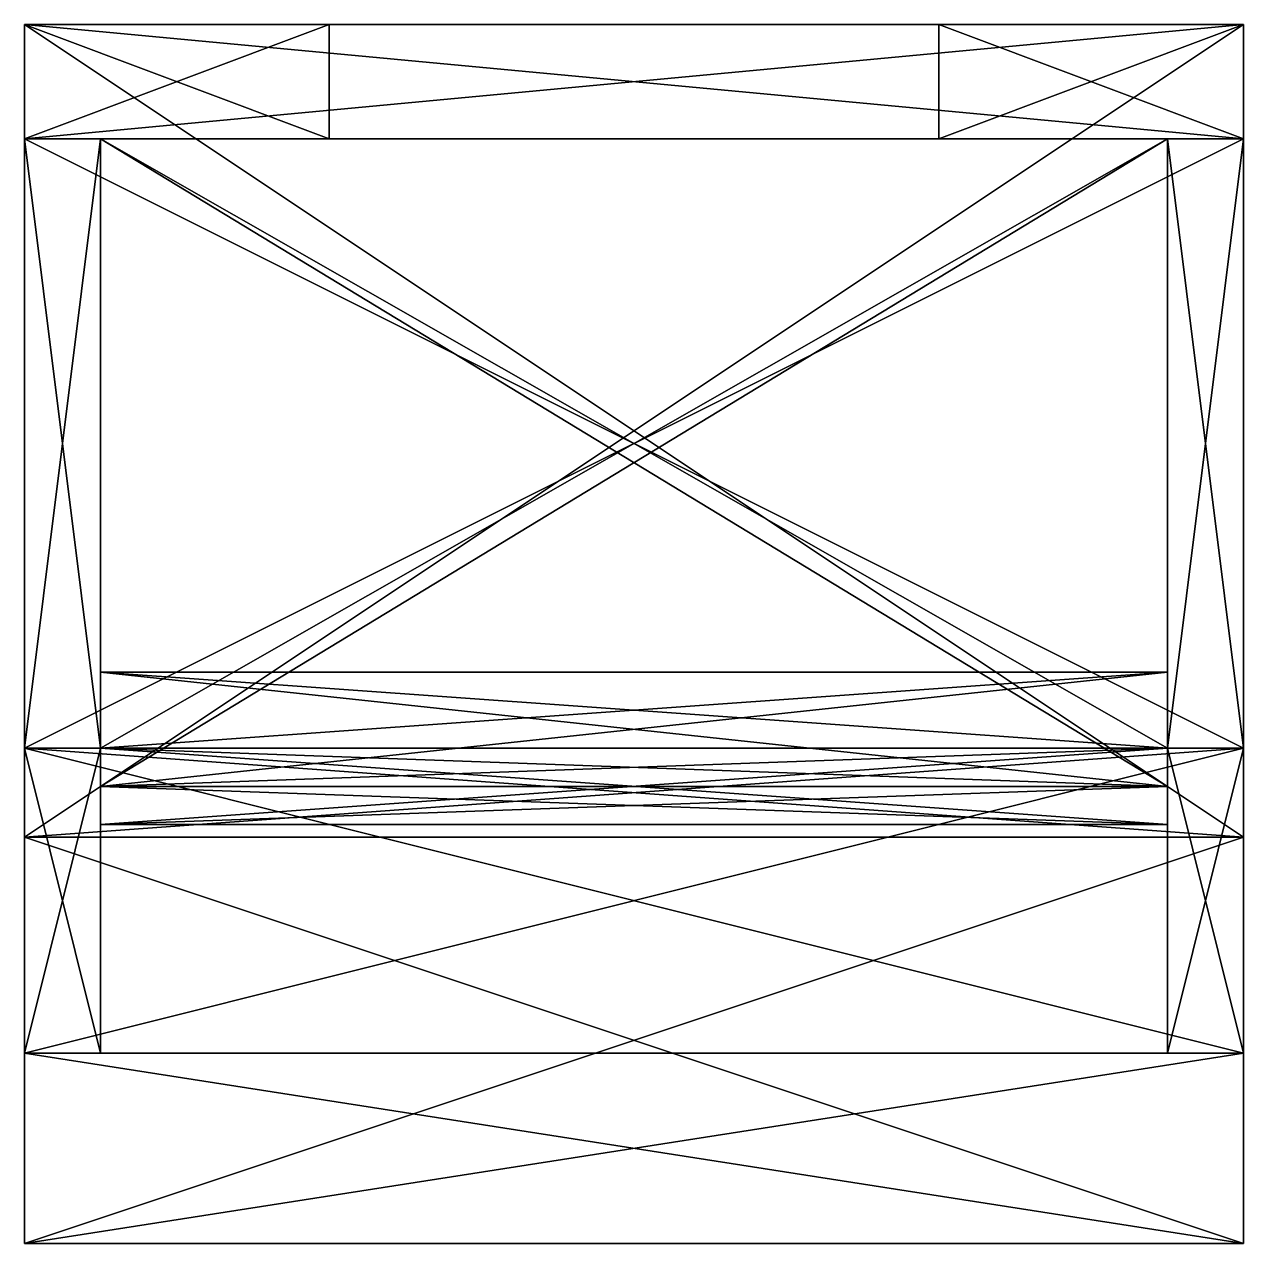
# Model space of a CAD drawing. Extents: x -576 to -320, y 64 to 320.
import ezdxf

# ---------------------------------------------------------------- set-up
doc = ezdxf.new("R2010")
doc.units = 0

msp = doc.modelspace()

# ---------------------------------------------------------------- meshes
at = {"layer": 'OBJECT000', "color": 50}
mesh = msp.add_polyface(dxfattribs=at)
corners = [(-320, 168, -96), (-320, 149.332458, -128), (-320, 64), (-320, 104), (-576, 149.332458, -128), (-576, 168, -96), (-576, 104), (-576, 64)]
mesh.append_faces([[corners[k] for k in face] for face in [(1, 3, 0), (5, 7, 4), (4, 0, 5), (6, 2, 7), (1, 7, 2), (5, 3, 6)]], dxfattribs={"vtx0": -1})
mesh.append_faces([[corners[k] for k in face] for face in [(1, 2, 3), (5, 6, 7), (4, 1, 0), (6, 3, 2), (1, 4, 7), (5, 0, 3)]], dxfattribs={"vtx2": -1})
at = {"layer": 'OBJECT001', "color": 50}
mesh = msp.add_polyface(dxfattribs=at)
corners = [(-320, 149.333008, 128), (-320, 168, 96), (-320, 104), (-320, 64), (-576, 64), (-576, 104), (-576, 168, 96), (-576, 149.333008, 128)]
mesh.append_faces([[corners[k] for k in face] for face in [(1, 3, 0), (5, 7, 4), (6, 0, 7), (4, 2, 5), (3, 7, 0), (5, 1, 6)]], dxfattribs={"vtx0": -1})
mesh.append_faces([[corners[k] for k in face] for face in [(1, 2, 3), (5, 6, 7), (6, 1, 0), (4, 3, 2), (3, 4, 7), (5, 2, 1)]], dxfattribs={"vtx2": -1})
at = {"layer": 'OBJECT002', "color": 50}
mesh = msp.add_polyface(dxfattribs=at)
corners = [(-320, 320, -128), (-320, 149.332764, -128), (-320, 168, -96), (-320, 296, -96), (-576, 149.332764, -128), (-576, 320, -128), (-576, 296, -96), (-576, 168, -96)]
mesh.append_faces([[corners[k] for k in face] for face in [(1, 3, 0), (5, 7, 4), (4, 0, 5), (6, 2, 7), (1, 7, 2), (5, 3, 6)]], dxfattribs={"vtx0": -1})
mesh.append_faces([[corners[k] for k in face] for face in [(1, 2, 3), (5, 6, 7), (4, 1, 0), (6, 3, 2), (1, 4, 7), (5, 0, 3)]], dxfattribs={"vtx2": -1})
at = {"layer": 'OBJECT003', "color": 50}
mesh = msp.add_polyface(dxfattribs=at)
corners = [(-576, 320, -128), (-576, 296, -96), (-320, 296, -96), (-320, 320, -128), (-576, 296, -64), (-576, 320, -64), (-320, 320, -64), (-320, 296, -64)]
mesh.append_faces([[corners[k] for k in face] for face in [(1, 3, 0), (5, 7, 4), (0, 4, 1), (2, 6, 3), (1, 7, 2), (3, 5, 0)]], dxfattribs={"vtx0": -1})
mesh.append_faces([[corners[k] for k in face] for face in [(1, 2, 3), (5, 6, 7), (0, 5, 4), (2, 7, 6), (1, 4, 7), (3, 6, 5)]], dxfattribs={"vtx2": -1})
at = {"layer": 'OBJECT004', "color": 50}
mesh = msp.add_polyface(dxfattribs=at)
corners = [(-576, 320, -64), (-576, 296, -64), (-512, 296, -64), (-512, 320, -64), (-576, 296, 64), (-576, 320, 64), (-512, 320, 64), (-512, 296, 64)]
mesh.append_faces([[corners[k] for k in face] for face in [(1, 3, 0), (5, 7, 4), (0, 4, 1), (2, 6, 3), (1, 7, 2), (3, 5, 0)]], dxfattribs={"vtx0": -1})
mesh.append_faces([[corners[k] for k in face] for face in [(1, 2, 3), (5, 6, 7), (0, 5, 4), (2, 7, 6), (1, 4, 7), (3, 6, 5)]], dxfattribs={"vtx2": -1})
at = {"layer": 'OBJECT005', "color": 50}
mesh = msp.add_polyface(dxfattribs=at)
corners = [(-384, 320, -64), (-384, 296, -64), (-320, 296, -64), (-320, 320, -64), (-384, 296, 64), (-384, 320, 64), (-320, 320, 64), (-320, 296, 64)]
mesh.append_faces([[corners[k] for k in face] for face in [(1, 3, 0), (5, 7, 4), (0, 4, 1), (2, 6, 3), (1, 7, 2), (3, 5, 0)]], dxfattribs={"vtx0": -1})
mesh.append_faces([[corners[k] for k in face] for face in [(1, 2, 3), (5, 6, 7), (0, 5, 4), (2, 7, 6), (1, 4, 7), (3, 6, 5)]], dxfattribs={"vtx2": -1})
at = {"layer": 'OBJECT006', "color": 50}
mesh = msp.add_polyface(dxfattribs=at)
corners = [(-576, 320, 64), (-576, 296, 64), (-320, 296, 64), (-320, 320, 64), (-320, 320, 128), (-320, 296, 96), (-576, 296, 96), (-576, 320, 128)]
mesh.append_faces([[corners[k] for k in face] for face in [(1, 3, 0), (5, 7, 4), (6, 0, 7), (2, 4, 3), (1, 5, 2), (3, 7, 0)]], dxfattribs={"vtx0": -1})
mesh.append_faces([[corners[k] for k in face] for face in [(1, 2, 3), (5, 6, 7), (6, 1, 0), (2, 5, 4), (1, 6, 5), (3, 4, 7)]], dxfattribs={"vtx2": -1})
at = {"layer": 'OBJECT007', "color": 50}
mesh = msp.add_polyface(dxfattribs=at)
corners = [(-320, 296, 96), (-320, 168, 96), (-320, 149.332764, 128), (-320, 320, 128), (-576, 168, 96), (-576, 296, 96), (-576, 320, 128), (-576, 149.332764, 128)]
mesh.append_faces([[corners[k] for k in face] for face in [(1, 3, 0), (5, 7, 4), (6, 2, 7), (4, 0, 5), (1, 7, 2), (5, 3, 6)]], dxfattribs={"vtx0": -1})
mesh.append_faces([[corners[k] for k in face] for face in [(1, 2, 3), (5, 6, 7), (6, 3, 2), (4, 1, 0), (1, 4, 7), (5, 0, 3)]], dxfattribs={"vtx2": -1})
at = {"layer": 'OBJECT008', "color": 50}
mesh = msp.add_polyface(dxfattribs=at)
corners = [(-336, 168, 96), (-336, 104), (-336, 168, -96), (-336, 296, -96), (-336, 296, 96), (-320, 296, -96), (-320, 168, -96), (-320, 104), (-320, 168, 96), (-320, 296, 96)]
mesh.append_faces([[corners[k] for k in face] for face in [(1, 4, 0), (6, 9, 5), (7, 0, 8), (6, 1, 7), (2, 5, 3), (4, 8, 0), (3, 9, 4)]], dxfattribs={"vtx0": -1})
mesh.append_faces([[corners[k] for k in face] for face in [(1, 3, 4), (6, 8, 9)]], dxfattribs={"vtx0": -1, "vtx2": -1})
mesh.append_faces([[corners[k] for k in face] for face in [(1, 2, 3), (6, 7, 8), (7, 1, 0), (6, 2, 1), (2, 6, 5), (4, 9, 8), (3, 5, 9)]], dxfattribs={"vtx2": -1})
at = {"layer": 'OBJECT009', "color": 50}
mesh = msp.add_polyface(dxfattribs=at)
corners = [(-560, 296, 72), (-560, 160, 72), (-336, 160, 72), (-336, 296, 72), (-560, 168, 80), (-560, 296, 80), (-336, 296, 80), (-336, 168, 80)]
mesh.append_faces([[corners[k] for k in face] for face in [(1, 3, 0), (5, 7, 4), (0, 4, 1), (2, 6, 3), (3, 5, 0), (1, 7, 2)]], dxfattribs={"vtx0": -1})
mesh.append_faces([[corners[k] for k in face] for face in [(1, 2, 3), (5, 6, 7), (0, 5, 4), (2, 7, 6), (3, 6, 5), (1, 4, 7)]], dxfattribs={"vtx2": -1})
at = {"layer": 'OBJECT010', "color": 50}
mesh = msp.add_polyface(dxfattribs=at)
corners = [(-560, 160, 72), (-560, 152, 72), (-336, 152, 72), (-336, 160, 72), (-560, 168, 96), (-560, 184, 96), (-336, 184, 96), (-336, 168, 96)]
mesh.append_faces([[corners[k] for k in face] for face in [(1, 3, 0), (5, 7, 4), (0, 4, 1), (2, 6, 3), (3, 5, 0), (1, 7, 2)]], dxfattribs={"vtx0": -1})
mesh.append_faces([[corners[k] for k in face] for face in [(1, 2, 3), (5, 6, 7), (0, 5, 4), (2, 7, 6), (3, 6, 5), (1, 4, 7)]], dxfattribs={"vtx2": -1})
at = {"layer": 'OBJECT011', "color": 50}
mesh = msp.add_polyface(dxfattribs=at)
corners = [(-560, 152, -72), (-560, 160, -72), (-336, 160, -72), (-336, 152, -72), (-560, 184, -96), (-560, 168, -96), (-336, 168, -96), (-336, 184, -96)]
mesh.append_faces([[corners[k] for k in face] for face in [(1, 3, 0), (5, 7, 4), (4, 0, 5), (6, 2, 7), (7, 1, 4), (5, 3, 6)]], dxfattribs={"vtx0": -1})
mesh.append_faces([[corners[k] for k in face] for face in [(1, 2, 3), (5, 6, 7), (4, 1, 0), (6, 3, 2), (7, 2, 1), (5, 0, 3)]], dxfattribs={"vtx2": -1})
at = {"layer": 'OBJECT012', "color": 50}
mesh = msp.add_polyface(dxfattribs=at)
corners = [(-560, 160, -72), (-560, 296, -72), (-336, 296, -72), (-336, 160, -72), (-560, 296, -80), (-560, 168, -80), (-336, 168, -80), (-336, 296, -80)]
mesh.append_faces([[corners[k] for k in face] for face in [(1, 3, 0), (5, 7, 4), (4, 0, 5), (6, 2, 7), (7, 1, 4), (5, 3, 6)]], dxfattribs={"vtx0": -1})
mesh.append_faces([[corners[k] for k in face] for face in [(1, 2, 3), (5, 6, 7), (4, 1, 0), (6, 3, 2), (7, 2, 1), (5, 0, 3)]], dxfattribs={"vtx2": -1})
at = {"layer": 'OBJECT013', "color": 50}
mesh = msp.add_polyface(dxfattribs=at)
corners = [(-576, 168, 96), (-576, 104), (-576, 168, -96), (-576, 296, -96), (-576, 296, 96), (-560, 296, -96), (-560, 168, -96), (-560, 104), (-560, 168, 96), (-560, 296, 96)]
mesh.append_faces([[corners[k] for k in face] for face in [(1, 4, 0), (6, 9, 5), (7, 0, 8), (6, 1, 7), (2, 5, 3), (4, 8, 0), (3, 9, 4)]], dxfattribs={"vtx0": -1})
mesh.append_faces([[corners[k] for k in face] for face in [(1, 3, 4), (6, 8, 9)]], dxfattribs={"vtx0": -1, "vtx2": -1})
mesh.append_faces([[corners[k] for k in face] for face in [(1, 2, 3), (6, 7, 8), (7, 1, 0), (6, 2, 1), (2, 6, 5), (4, 9, 8), (3, 5, 9)]], dxfattribs={"vtx2": -1})

doc.saveas('drawing.dxf')
